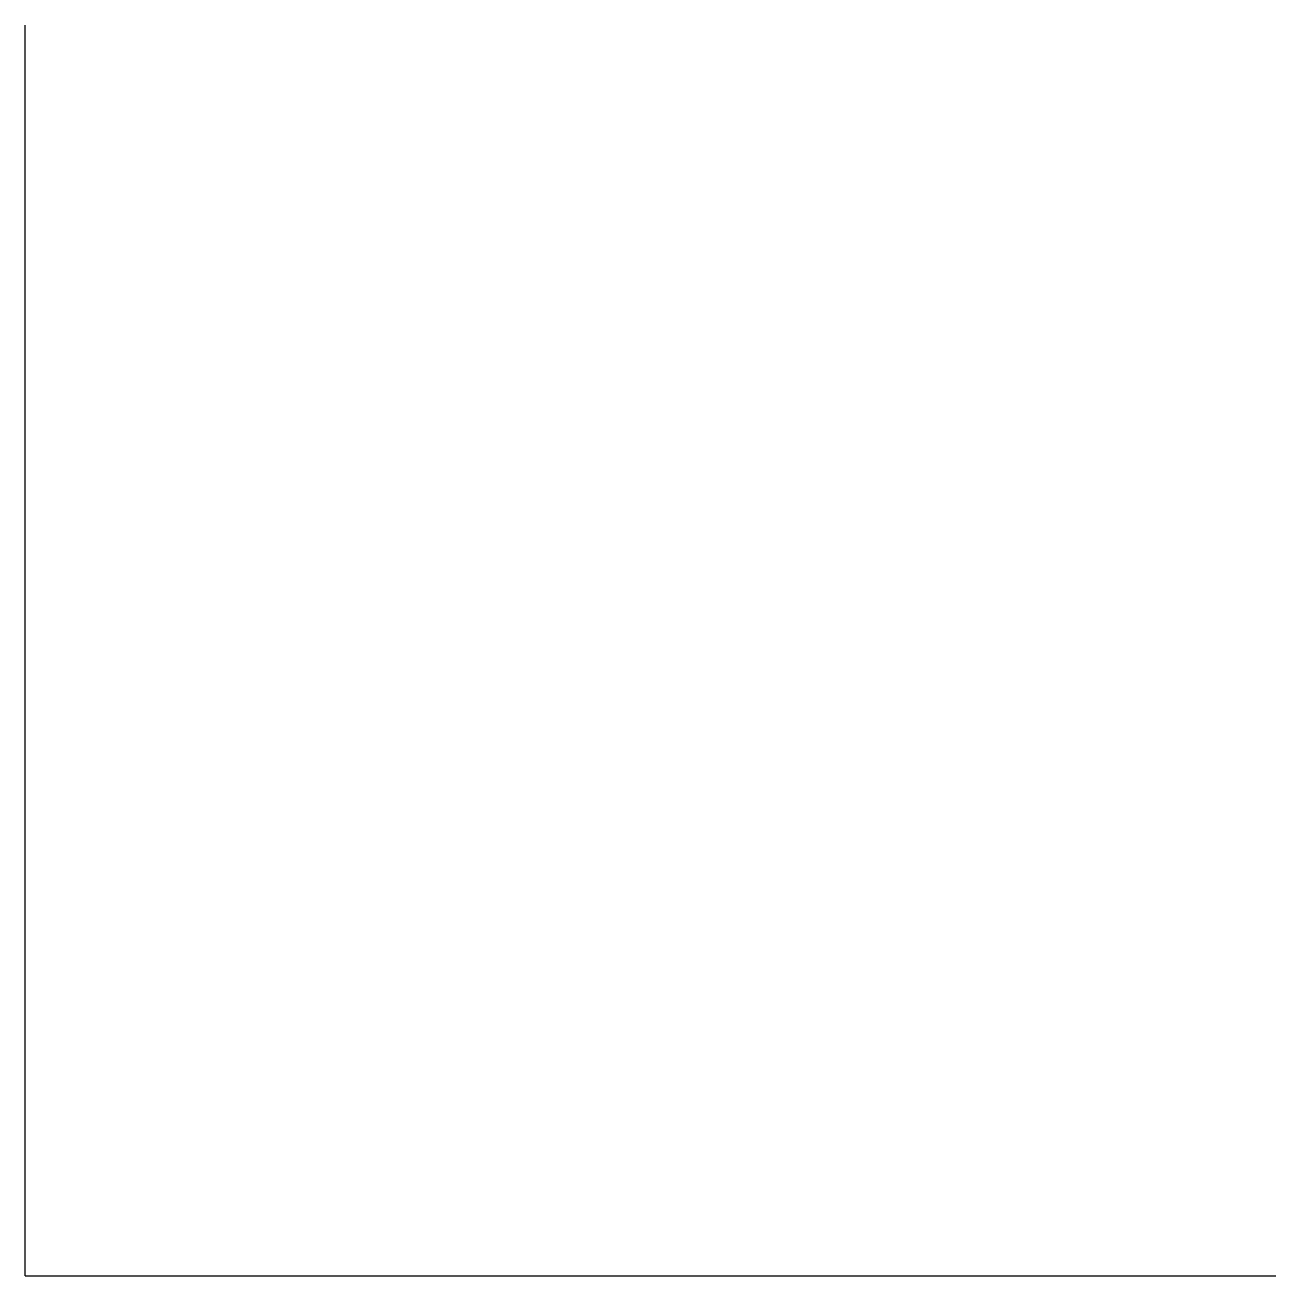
# Model space of a CAD drawing. Header units: metres. Extents: x 0 to 2, y 0 to 2.
import ezdxf

# ---------------------------------------------------------------- set-up
doc = ezdxf.new("R2010")
doc.units = ezdxf.units.M

msp = doc.modelspace()

# ---------------------------------------------------------------- linework, layer by layer
at = {"layer": '1', "color": 3}
for q in [(0, 2), (2, 0), (0, 0, 2)]:
    msp.add_line((0, 0), q, dxfattribs=at)

doc.saveas('drawing.dxf')
